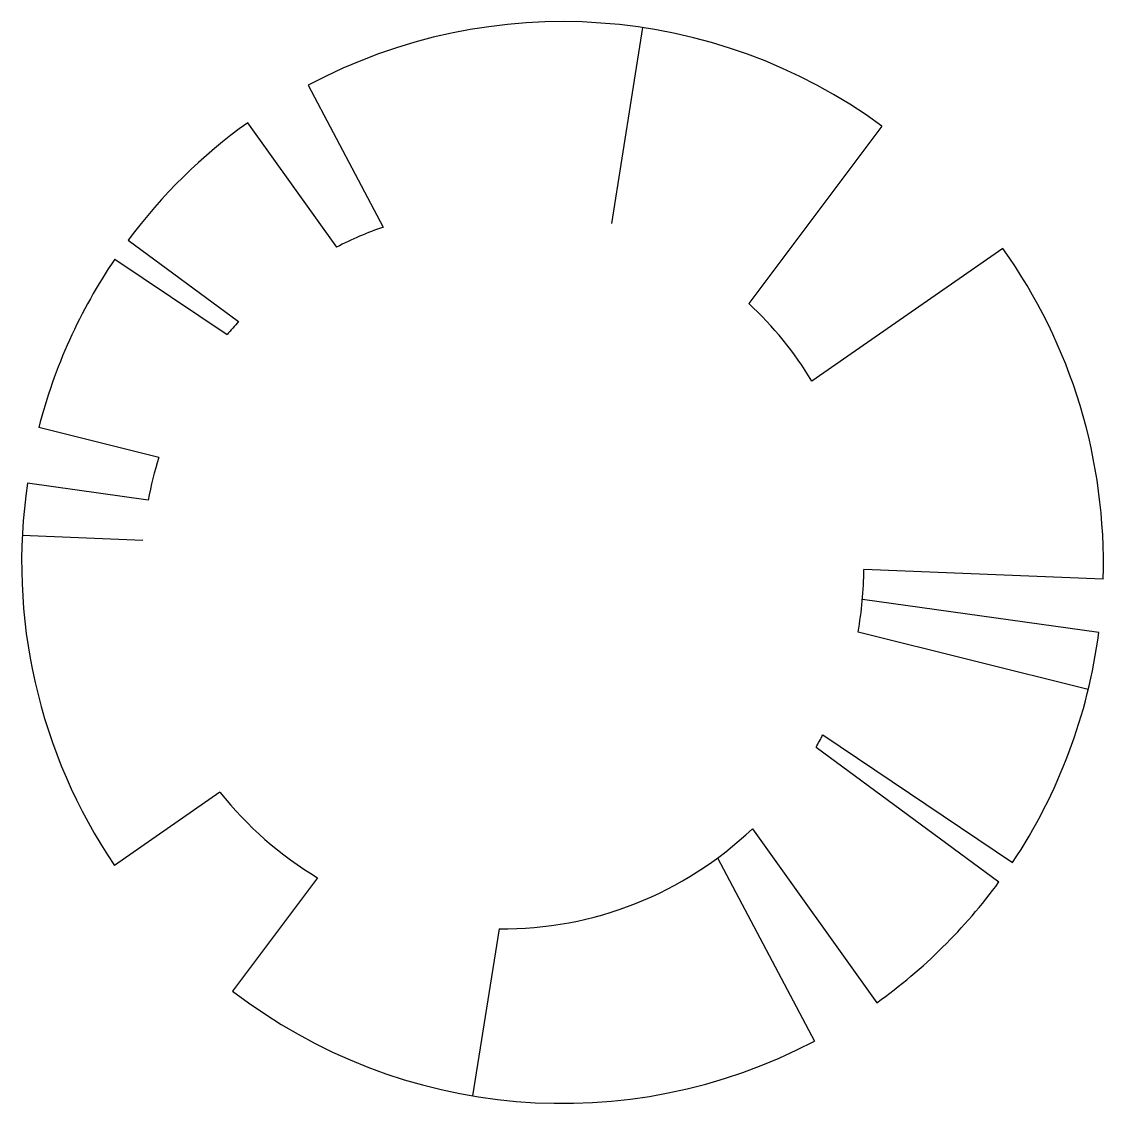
# Model space of a CAD drawing. Extents: x 631528 to 637528, y 188221 to 194221.
import ezdxf

# ---------------------------------------------------------------- set-up
doc = ezdxf.new("R2010")
doc.units = 0
doc.header["$LTSCALE"] = 8
doc.header["$MEASUREMENT"] = 0
doc.layers.get('0').update_dxf_attribs({"linetype": 'CONTINUOUS'})
doc.layers.add('WINDOW_TEXT', color=7, linetype='CONTINUOUS')

msp = doc.modelspace()

# ---------------------------------------------------------------- linework, layer by layer
at = {"ltscale": 8}
for p, q in [((636971, 192962.9), (635911.4, 192227.2)), ((632290.1, 191803.9), (631623.4, 191970.4)), ((632229.9, 191567.4), (631560.7, 191660.5)), ((632200.1, 191343.5), (631532.1, 191370.4)), ((637527, 191128.9), (636199.7, 191182.3)), ((637503.2, 190833.2), (636192, 191015.7)), ((637444.4, 190516.3), (636167.7, 190835.3)), ((635972.2, 190264.8), (637024.8, 189557.6)), ((635934.8, 190196.6), (636949, 189449.1)), ((632628.1, 189947.4), (632042.9, 189541.2)), ((635581.4, 189744.8), (636271.4, 188779.5)), ((635388.8, 189582.5), (635926.8, 188567.1)), ((633170.3, 189472.6), (632698.4, 188844)), ((634176.7, 189189.5), (634029.2, 188263))]:
    msp.add_line(p, q, dxfattribs=at)
for centre, radius, start, end in [((634528.4, 191221.2), 3000, 145.88808, 165.53855), ((634197.1, 191192), 2002.7, 31.12498, 47.05847), ((634197.1, 191192), 2002.7, 162.21128, 169.19765), ((634528.4, 191221.2), 3000, 171.57925, 214.05716), ((634197.1, 191192), 2002.7, 349.73832, 359.72272), ((634197.1, 191192), 2002.7, 330.19581, 332.42042), ((634197.1, 191192), 2002.7, 218.42291, 239.15653), ((634197.1, 191192), 2002.7, 269.4185, 313.72775), ((634528.4, 191221.2), 3000, 305.52231, 323.7923), ((634528.4, 191221.2), 3000, 232.41209, 297.78389)]:
    msp.add_arc(centre, radius, start, end, dxfattribs=at)
at = {"layer": 'WINDOW_TEXT', "ltscale": 8}
for p, q in [((634972.6, 194188.1), (634799.7, 193101.9)), ((633117.7, 193868.8), (633534.6, 193082)), ((632782.1, 193660.6), (633275.7, 192970.2)), ((636300.1, 193642.2), (635561.4, 192658.1)), ((632119.3, 193009.1), (632732, 192557.4)), ((632044.5, 192903.6), (632667.7, 192485))]:
    msp.add_line(p, q, dxfattribs=at)
for centre, radius, start, end in [((634528.4, 191221.2), 3000, 53.80291, 118.04977), ((634528.4, 191221.2), 3000, 125.59803, 143.41986), ((634197.1, 191192), 2002.7, 109.31704, 117.3926), ((634528.4, 191221.2), 3000, 358.23591, 35.49073), ((634197.1, 191192), 2002.7, 137.01635, 139.78831), ((634528.4, 191221.2), 3000, 326.32066, 352.56809)]:
    msp.add_arc(centre, radius, start, end, dxfattribs=at)

doc.saveas('drawing.dxf')
